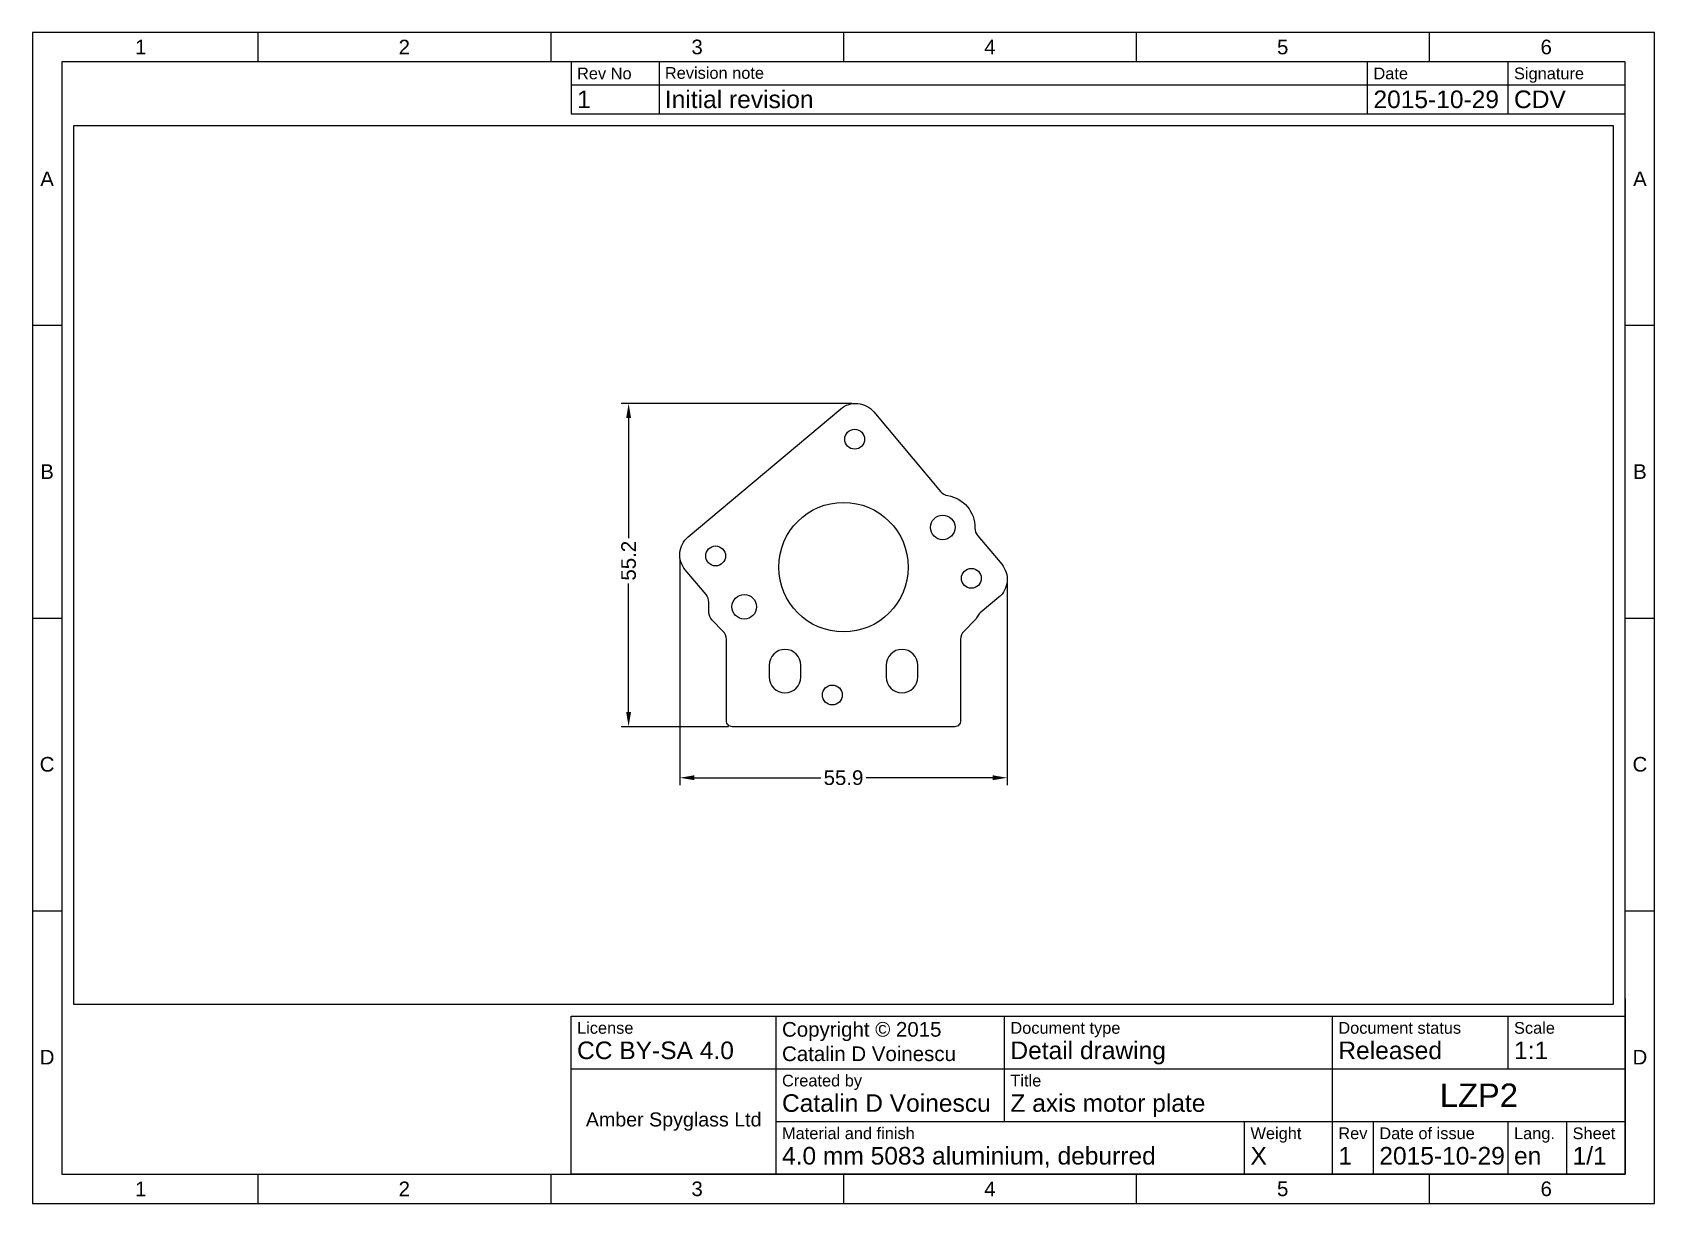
# Paper-space layout 'Sheet1' of a CAD drawing. Header units: millimetres. Extents: x 15 to 292, y 5 to 205.
# The model-space entities are those that its viewports show. They can reach past a viewport. Long polylines and large blocks are cut down to what shows.
import ezdxf

# ---------------------------------------------------------------- set-up
doc = ezdxf.new("R2010")
doc.units = ezdxf.units.MM
doc.layers.add('Dimensions', color=7, linetype='Continuous')
doc.layers.add('Parts', color=7, linetype='Continuous')
doc.styles.get("Standard").update_dxf_attribs({"font": 'arial.ttf'})
doc.dimstyles.new('ISO-25', dxfattribs={"dimtxt": 2.5, "dimasz": 2.5, "dimexe": 1.25, "dimexo": 0.625, "dimtad": 0, "dimtoh": 1, "dimdsep": 46, "dimtxsty": 'Standard', "dimcen": 2.5, "dimadec": 0, "dimazin": 0, "dimtfac": 1, "dimtmove": 0, "dimatfit": 3, "dimfxl": 1, "dimarcsym": 0})

# ---------------------------------------------------------------- blocks, each defined once
blk = doc.blocks.new('*D0')
at = {"layer": 'Defpoints', "color": 0}
for p in [(-27.95, 29.35), (27.95, 25.15), (27.95, -8.72)]:
    blk.add_point(p, dxfattribs=at)
at = {"layer": 'Dimensions', "color": 0, "lineweight": -2}
for p, q in [((-27.95, 28.72), (-27.95, -9.97)), ((27.95, 24.53), (27.95, -9.97)), ((-25.45, -8.72), (-3.87, -8.72)), ((25.45, -8.72), (3.87, -8.72))]:
    blk.add_line(p, q, dxfattribs=at)
at = {"layer": 'Dimensions', "color": 0}
for points in [[(-25.45, -8.3), (-25.45, -9.14), (-27.95, -8.72)], [(25.45, -9.14), (25.45, -8.3), (27.95, -8.72)]]:
    blk.add_solid(points, dxfattribs=at)
at = {"layer": 'Dimensions', "color": 0, "insert": (0, -8.72), "char_height": 2.5, "attachment_point": 5}
blk.add_mtext('55.9', dxfattribs=at)
blk = doc.blocks.new('*D1')
at = {"layer": 'Defpoints', "color": 0}
for p in [(-36.69, 55.2), (2.1, 55.2), (-19, 0)]:
    blk.add_point(p, dxfattribs=at)
at = {"layer": 'Dimensions', "color": 0, "lineweight": -2}
for p, q in [((1.47, 55.2), (-37.94, 55.2)), ((-36.69, 52.7), (-36.69, 32.19)), ((-36.69, 2.5), (-36.69, 24.48)), ((-19.62, 0), (-37.94, 0))]:
    blk.add_line(p, q, dxfattribs=at)
at = {"layer": 'Dimensions', "color": 0}
for points in [[(-36.28, 52.7), (-37.11, 52.7), (-36.69, 55.2)], [(-37.11, 2.5), (-36.28, 2.5), (-36.69, 0)]]:
    blk.add_solid(points, dxfattribs=at)
at = {"layer": 'Dimensions', "color": 0, "insert": (-36.69, 28.34), "char_height": 2.5, "attachment_point": 5, "rotation": 90}
blk.add_mtext('55.2', dxfattribs=at)

msp = doc.modelspace()

# ---------------------------------------------------------------- linework, layer by layer
at = {"layer": 'Parts'}
for points in [[(-23.468, 22.548), (-27.014, 26.774, -0.4142136), (-26.521, 32.41), (-0.476, 54.264, -0.4142136), (5.16, 53.771), (16.59, 40.149, 0.1806884), (17.808, 39.459, -0.3735733), (22.444, 33.934, 0.1806884), (22.912, 32.615), (27.014, 27.726, -0.4142136), (26.521, 22.09), (23.34, 19.421, 0.1095981), (22.813, 18.734, -0.0875686), (22.414, 18.164), (20.586, 16.336, 0.1989124), (20, 14.922), (20, 1, -0.4142136), (19, 0), (-19, 0, -0.4142136), (-20, 1), (-20, 14.922, 0.1989124), (-20.586, 16.336), (-22.414, 18.164, -0.1989124), (-23, 19.578), (-23, 21.262, 0.176327)], [(-12.7, 10.5), (-12.7, 8.5, 1), (-7.3, 8.5), (-7.3, 10.5, 1)], [(12.7, 10.5, 1), (7.3, 10.5), (7.3, 8.5, 1), (12.7, 8.5)]]:
    msp.add_lwpolyline(points, format="xyb", close=True, dxfattribs=at)
for centre, radius in [((1.91, 49.087), 1.7), ((0, 27.25), 11.05), ((16.945, 34.027), 2.1), ((-21.837, 29.16), 1.7), ((21.837, 25.34), 1.7), ((-16.945, 20.473), 2.1), ((-1.91, 5.413), 1.7)]:
    msp.add_circle(centre, radius, dxfattribs=at)

# ---------------------------------------------------------------- dimensions: what is measured, and where the dimension line sits
at = {"layer": 'Dimensions'}
dim = msp.add_linear_dim(base=(-36.693, 55.2), p1=(-19, 0), p2=(2.095, 55.2), angle=90, dimstyle='ISO-25', dxfattribs=at)
dim.commit()
dim.dimension.update_dxf_attribs({"geometry": '*D1', "text_midpoint": (-36.693, 28.34), "dimtype": 160})
dim = msp.add_linear_dim(base=(27.95, -8.721), p1=(-27.95, 29.345), p2=(27.95, 25.155), dimstyle='ISO-25', dxfattribs=at)
dim.commit()
dim.dimension.update_dxf_attribs({"geometry": '*D0', "text_midpoint": (0, -8.721), "dimtype": 160})

psp = doc.layouts.new('Sheet1')

# ---------------------------------------------------------------- linework, layer by layer
for p, q in [((292, 205), (15, 205)), ((15, 205), (15, 5)), ((53.5, 205), (53.5, 200)), ((103.5, 205), (103.5, 200)), ((153.5, 205), (153.5, 200)), ((203.5, 205), (203.5, 200)), ((253.5, 205), (253.5, 200)), ((292, 5), (292, 205)), ((287, 200), (20, 200)), ((20, 200), (20, 10)), ((107, 200.08), (107, 196.08)), ((287, 200), (107, 200)), ((122, 200.08), (122, 196.08)), ((243, 196.08), (243, 200)), ((267, 196.08), (267, 200)), ((287, 10), (287, 200)), ((287, 196.08), (287, 200)), ((107, 196.08), (287, 196.08)), ((107, 196.08), (107, 191.08)), ((122, 196.08), (122, 191.08)), ((243, 191.08), (243, 196.08)), ((267, 191.08), (267, 196.08)), ((287, 191.08), (287, 196.08)), ((107, 191.08), (287, 191.08)), ((15, 155), (20, 155)), ((287, 155), (292, 155)), ((15, 105), (20, 105)), ((287, 105), (292, 105)), ((15, 55), (20, 55)), ((287, 55), (292, 55)), ((287, 40), (287, 10)), ((107, 10), (107, 37)), ((107, 37), (287, 37)), ((142, 10), (142, 37)), ((181, 19), (181, 37)), ((237, 10), (237, 37)), ((267, 28), (267, 37)), ((107, 28), (287, 28)), ((142, 19), (287, 19)), ((222, 10), (222, 19)), ((244, 10), (244, 19)), ((267, 10), (267, 19)), ((277, 10), (277, 19)), ((20, 10), (287, 10)), ((53.5, 10), (53.5, 5)), ((103.5, 10), (103.5, 5)), ((287, 10), (107, 10)), ((107, 10), (287, 10)), ((153.5, 10), (153.5, 5)), ((203.5, 10), (203.5, 5)), ((253.5, 10), (253.5, 5)), ((15, 5), (292, 5))]:
    psp.add_line(p, q)

# ---------------------------------------------------------------- texts
for s, insert, char_height, width, attachment_point in [('{1}', (33.5, 202.5), 2.5, 40, 5), ('{2}', (78.5, 202.5), 2.5, 50, 5), ('{3}', (128.5, 202.5), 2.5, 50, 5), ('{4}', (178.5, 202.5), 2.5, 50, 5), ('{5}', (228.5, 202.5), 2.5, 50, 5), ('{6}', (273.5, 202.5), 2.5, 40, 5), ('{Rev No}', (108, 199), 2, 13, 1), ('{Revision note}', (123, 199.08), 2, 99, 1), ('{Date}', (244, 199), 2, 22, 1), ('{Signature}', (268, 199), 2, 18, 1), ('{1}', (108, 195.08), 3, 13, 1), ('{Initial revision}', (123, 195.08), 3, 99, 1), ('{2015-10-29}', (244, 195.08), 3, 22, 1), ('{CDV}', (268, 195.08), 3, 18, 1), ('{A}', (17.5, 180), 2.5, 5, 5), ('{A}', (289.5, 180), 2.5, 5, 5), ('{B}', (17.5, 130), 2.5, 5, 5), ('{B}', (289.5, 130), 2.5, 5, 5), ('{C}', (17.5, 80), 2.5, 5, 5), ('{C}', (289.5, 80), 2.5, 5, 5), ('{License\\P\\H1.5x;CC BY-SA 4.0}', (108, 36), 2, 33, 1), ('{Copyright © 2015\\PCatalin D Voinescu}', (143, 36), 2.5, 37, 1), ('{Scale\\P\\H1.5x;1:1}', (268, 36), 2, 18, 1), ('{Document type\\P\\H1.5x;Detail drawing}', (182, 36), 2, 54, 1), ('{Document status\\P\\H1.5x;Released}', (238, 36), 2, 28, 1), ('{D}', (17.5, 30), 2.5, 5, 5), ('{D}', (289.5, 30), 2.5, 5, 5), ('{Created by\\P\\H1.5x;Catalin D Voinescu}', (143, 27), 2, 37, 1), ('{Title\\P\\H1.5x;Z axis motor plate}', (182, 27), 2, 54, 1), ('{LZP2}', (262, 23.5), 4, 48, 5), ('{\\H0.8x;Amber Spyglass Ltd}', (124.5, 19), 3, 33, 5), ('{Material and finish\\P\\H1.5x;4.0 mm 5083 aluminium, deburred}', (143, 18), 2, 78, 1), ('{Weight\\P\\H1.5x;X}', (223, 18), 2, 13, 1), ('{Rev\\P\\H1.5x;1}', (238, 18), 2, 6, 1), ('{Date of issue\\P\\H1.5x;2015-10-29}', (245, 18), 2, 21.3076, 1), ('{Lang.\\P\\H1.5x;en}', (268, 18), 2, 8, 1), ('{Sheet\\P\\H1.5x;1/1}', (278, 18), 2, 8, 1), ('{1}', (33.5, 7.5), 2.5, 40, 5), ('{2}', (78.5, 7.5), 2.5, 50, 5), ('{3}', (128.5, 7.5), 2.5, 50, 5), ('{4}', (178.5, 7.5), 2.5, 50, 5), ('{5}', (228.5, 7.5), 2.5, 50, 5), ('{6}', (273.5, 7.5), 2.5, 40, 5)]:
    psp.add_mtext(s, dxfattribs=dict(insert=insert, char_height=char_height, width=width, attachment_point=attachment_point))

# ---------------------------------------------------------------- viewports
at = {"layer": '0', "color": 7}
psp.add_viewport(center=(153.5, 114.04), size=(263, 150), view_center_point=(0, 27.6), view_height=150, dxfattribs=at)

doc.saveas('drawing.dxf')
